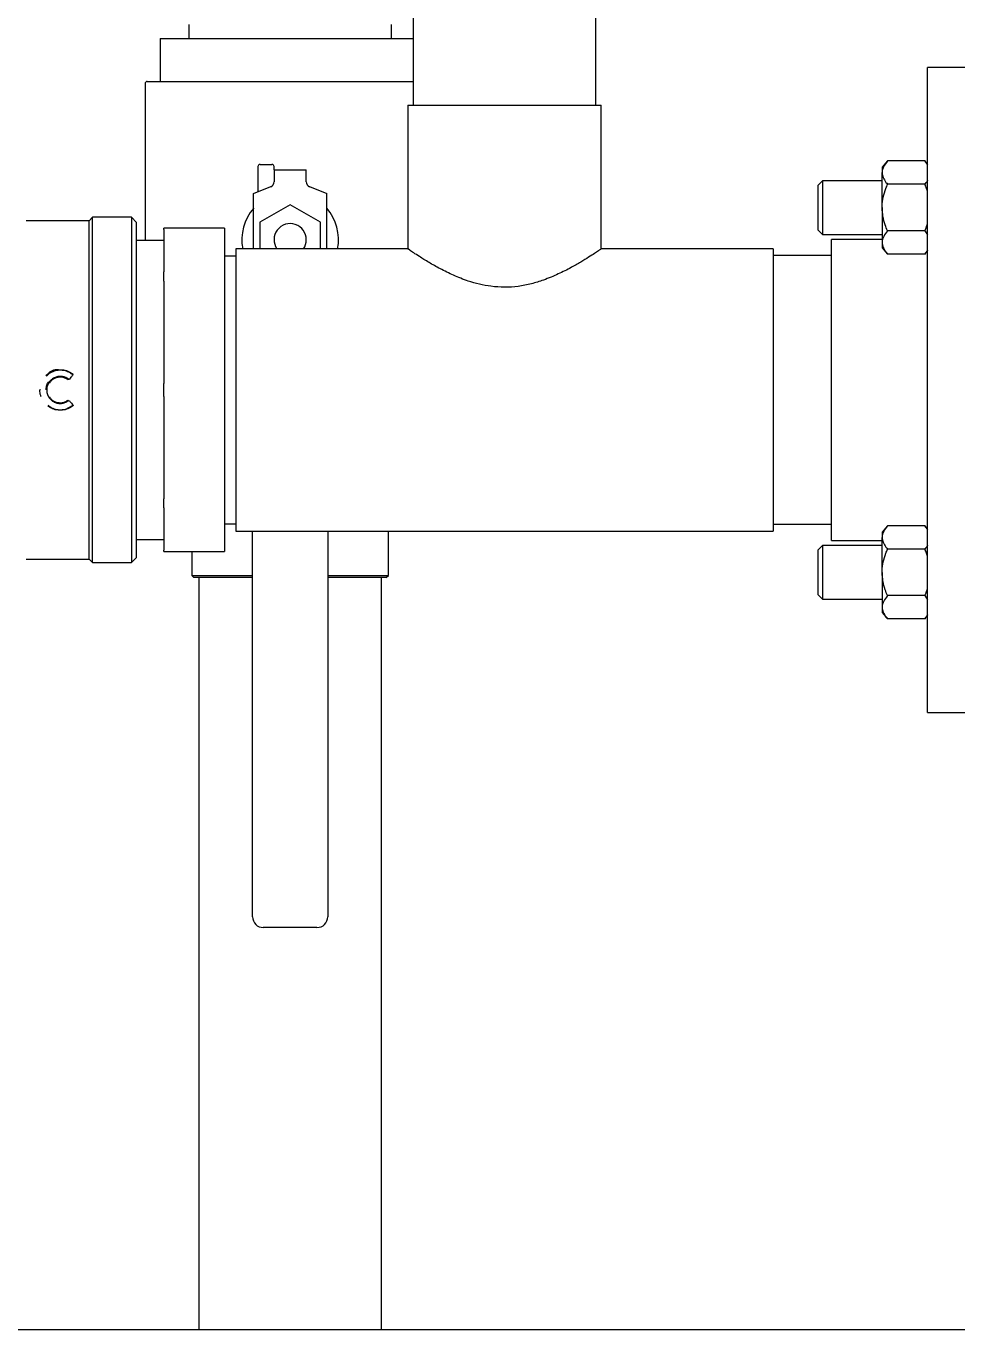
# Model space of a CAD drawing. Extents: x -6836 to 13740, y -142 to 3166.
# Drawn here: x 1498.09 to 1508.64, y 2934.23 to 2949.01 of the extents above; entities that cross this region are included whole.
import ezdxf
from ezdxf import colors
from ezdxf.entities.mleader import LeaderData, LeaderLine
from ezdxf.math import Vec2, Vec3

# ---------------------------------------------------------------- set-up
doc = ezdxf.new("R2010")
doc.units = 0
doc.header["$LTSCALE"] = 18
doc.header["$MEASUREMENT"] = 0
doc.layers.add('G-ANNO-TEXT', color=70, linetype='Continuous', lineweight=0)
doc.layers.add('P-EQMT-N', color=3, linetype='Continuous')
doc.styles.add('Arial', font='arial.ttf')

# ---------------------------------------------------------------- blocks, each defined once
blk = doc.blocks.new('A$C472C50F8')
at = {"linetype": 'Continuous', "lineweight": 0}
for p, q in [((41.475, 45.399), (41.475, 44.112)), ((43.547, 44.112), (43.547, 45.399)), ((38.933, 45.028), (38.933, 44.87)), ((41.229, 44.87), (41.229, 45.028)), ((38.607, 44.87), (38.607, 44.382)), ((38.607, 44.87), (38.61, 44.87)), ((38.61, 44.87), (38.972, 44.87)), ((38.972, 44.87), (39.335, 44.87)), ((39.335, 44.87), (39.356, 44.87)), ((39.356, 44.87), (40.081, 44.87)), ((40.081, 44.87), (40.805, 44.87)), ((40.805, 44.87), (40.827, 44.87)), ((40.827, 44.87), (41.189, 44.87)), ((41.189, 44.87), (41.475, 44.87)), ((47.919, 44.541), (47.309, 44.541)), ((47.309, 37.228), (47.309, 44.541)), ((38.435, 44.358), (38.435, 42.579)), ((38.46, 44.382), (41.475, 44.382)), ((41.414, 44.112), (41.414, 42.483)), ((41.414, 44.112), (42.511, 44.112)), ((42.511, 44.112), (43.609, 44.112)), ((43.609, 42.483), (43.609, 44.112)), ((46.855, 43.481), (46.794, 43.41)), ((47.278, 43.481), (46.855, 43.481)), ((47.309, 43.444), (47.278, 43.481)), ((47.278, 43.481), (47.309, 43.435)), ((39.715, 43.417), (39.715, 43.131)), ((39.739, 43.441), (39.874, 43.441)), ((39.898, 43.38), (39.898, 43.417)), ((39.898, 43.38), (39.898, 43.246)), ((39.898, 43.38), (40.264, 43.38)), ((40.264, 43.246), (40.264, 43.38)), ((46.794, 43.41), (46.794, 43.349)), ((46.794, 42.953), (46.794, 43.349)), ((39.666, 43.111), (39.86, 43.19)), ((40.301, 43.19), (40.495, 43.111)), ((46.119, 43.257), (46.066, 43.204)), ((46.066, 43.204), (46.066, 42.701)), ((46.794, 43.257), (46.119, 43.257)), ((46.119, 43.257), (46.119, 42.648)), ((47.278, 43.217), (46.855, 43.217)), ((39.666, 42.485), (39.666, 43.111)), ((40.495, 42.485), (40.495, 43.111)), ((40.081, 42.984), (39.738, 42.786)), ((40.424, 42.786), (40.081, 42.984)), ((46.794, 42.953), (46.794, 42.557)), ((37.8, 42.804), (37.086, 42.804)), ((37.838, 42.842), (37.8, 42.804)), ((37.8, 38.965), (37.8, 42.804)), ((38.28, 42.842), (37.838, 42.842)), ((37.838, 38.927), (37.838, 42.842)), ((38.337, 42.784), (38.28, 42.842)), ((38.28, 42.842), (38.28, 38.927)), ((38.337, 38.984), (38.337, 42.784)), ((39.738, 42.786), (39.738, 42.485)), ((40.424, 42.485), (40.424, 42.786)), ((39.335, 42.718), (38.647, 42.718)), ((38.647, 42.703), (38.647, 42.718)), ((38.647, 42.703), (38.647, 42.223)), ((39.335, 42.718), (39.335, 42.703)), ((39.335, 42.703), (39.335, 42.223)), ((46.066, 42.701), (46.119, 42.648)), ((46.119, 42.648), (46.794, 42.648)), ((46.794, 42.591), (46.221, 42.591)), ((46.221, 39.178), (46.221, 42.591)), ((47.278, 42.689), (46.855, 42.689)), ((47.278, 42.689), (47.309, 42.643)), ((38.647, 42.579), (38.337, 42.579)), ((41.417, 42.485), (39.465, 42.485)), ((39.465, 42.485), (39.465, 39.284)), ((45.558, 42.485), (43.606, 42.485)), ((45.558, 42.485), (45.558, 39.284)), ((46.794, 42.557), (46.794, 42.495)), ((46.794, 42.495), (46.855, 42.425)), ((47.278, 42.425), (47.309, 42.461)), ((39.465, 42.401), (39.335, 42.401)), ((46.221, 42.408), (45.558, 42.408)), ((47.278, 42.425), (46.855, 42.425)), ((38.647, 42.117), (38.647, 42.223)), ((39.335, 42.223), (39.335, 42.117)), ((38.647, 42.117), (38.647, 40.959)), ((39.335, 42.117), (39.335, 40.959)), ((38.647, 40.81), (38.647, 40.959)), ((39.335, 40.959), (39.335, 40.81)), ((37.251, 40.884), (37.243, 40.884)), ((38.647, 40.81), (38.647, 39.651)), ((39.335, 40.81), (39.335, 39.651)), ((38.647, 39.546), (38.647, 39.651)), ((39.335, 39.651), (39.335, 39.546)), ((38.647, 39.546), (38.647, 39.066)), ((39.335, 39.546), (39.335, 39.066)), ((39.335, 39.367), (39.465, 39.367)), ((45.558, 39.361), (46.221, 39.361)), ((46.855, 39.344), (46.794, 39.273)), ((47.278, 39.344), (46.855, 39.344)), ((47.309, 39.307), (47.278, 39.344)), ((47.278, 39.344), (47.309, 39.298)), ((38.337, 39.189), (38.647, 39.189)), ((39.465, 39.284), (45.558, 39.284)), ((39.654, 34.91), (39.654, 39.284)), ((40.507, 39.284), (40.507, 34.91)), ((41.196, 38.781), (41.196, 39.284)), ((46.794, 39.273), (46.794, 39.212)), ((46.794, 38.816), (46.794, 39.212)), ((38.647, 39.051), (38.647, 39.066)), ((38.647, 39.051), (39.335, 39.051)), ((38.966, 39.051), (38.966, 38.781)), ((39.335, 39.066), (39.335, 39.051)), ((46.119, 39.121), (46.066, 39.068)), ((46.066, 39.068), (46.066, 38.564)), ((46.794, 39.121), (46.119, 39.121)), ((46.119, 39.121), (46.119, 38.511)), ((46.221, 39.178), (46.794, 39.178)), ((47.278, 39.08), (46.855, 39.08)), ((37.086, 38.965), (37.8, 38.965)), ((37.8, 38.965), (37.838, 38.927)), ((37.838, 38.927), (38.28, 38.927)), ((38.28, 38.927), (38.337, 38.984)), ((38.966, 38.781), (38.99, 38.756)), ((38.966, 38.781), (39.654, 38.781)), ((39.654, 38.756), (38.99, 38.756)), ((39.045, 38.756), (39.045, 30.225)), ((40.507, 38.781), (41.191, 38.781)), ((41.166, 38.756), (40.507, 38.756)), ((41.117, 30.225), (41.117, 38.756)), ((41.171, 38.756), (41.166, 38.756)), ((41.171, 38.756), (41.196, 38.781)), ((41.191, 38.781), (41.196, 38.781)), ((46.794, 38.816), (46.794, 38.42)), ((46.066, 38.564), (46.119, 38.511)), ((46.119, 38.511), (46.794, 38.511)), ((47.278, 38.552), (46.855, 38.552)), ((47.278, 38.552), (47.309, 38.506)), ((46.794, 38.42), (46.794, 38.359)), ((46.794, 38.359), (46.855, 38.288)), ((47.278, 38.288), (47.309, 38.325)), ((47.278, 38.288), (46.855, 38.288)), ((47.309, 37.228), (47.919, 37.228)), ((40.385, 34.788), (39.776, 34.788)), ((67.275, 30.225), (8.288, 30.225))]:
    blk.add_line(p, q, dxfattribs=at)
for centre, radius, start, end in [((38.46, 44.358), 0.0244, 90, 180), ((39.739, 43.417), 0.0244, 90, 180), ((39.874, 43.417), 0.0244, 0, 90), ((39.837, 43.246), 0.0609, 292.257, 0), ((40.324, 43.246), 0.0609, 180, 247.743), ((40.081, 42.588), 0.548, 139.0739, 190.8724), ((40.081, 42.588), 0.548, 349.1276, 40.9261), ((40.081, 42.588), 0.183, 0, 214.4625), ((40.081, 42.588), 0.183, 325.5375, 0), ((37.571, 41.013), 0.00768, 232.7294, 320), ((37.611, 41.06), 0.00768, 320, 51.9761), ((37.571, 40.756), 0.00768, 40, 127.2706), ((39.776, 34.91), 0.122, 180, 270), ((40.385, 34.91), 0.122, 270, 0)]:
    blk.add_arc(centre, radius, start, end, dxfattribs=at)
for points, knots in [([(46.855, 43.481), (46.839, 43.46), (46.806, 43.418), (46.794, 43.373), (46.794, 43.349), (46.794, 43.349)], [0, 0, 0, 0, 0.484546, 0.986748, 1, 1, 1, 1]), ([(46.794, 43.349), (46.796, 43.33), (46.801, 43.292), (46.828, 43.249), (46.849, 43.224), (46.855, 43.217)], [0, 0, 0, 0, 0.406638, 0.827973, 1, 1, 1, 1]), ([(46.794, 42.953), (46.794, 42.959), (46.794, 42.998), (46.804, 43.072), (46.829, 43.154), (46.848, 43.201), (46.855, 43.217)], [0, 0, 0, 0, 0.066916, 0.435839, 0.815265, 1, 1, 1, 1]), ([(47.309, 43.263), (47.305, 43.254), (47.297, 43.239), (47.284, 43.224), (47.278, 43.217)], [0, 0, 0, 0, 0.5191735, 1, 1, 1, 1]), ([(47.309, 43.126), (47.305, 43.141), (47.297, 43.172), (47.284, 43.201), (47.278, 43.217)], [0, 0, 0, 0, 0.4759, 1, 1, 1, 1]), ([(46.855, 42.689), (46.845, 42.711), (46.824, 42.764), (46.799, 42.852), (46.796, 42.919), (46.794, 42.953)], [0, 0, 0, 0, 0.265448, 0.628071, 1, 1, 1, 1]), ([(47.278, 42.689), (47.287, 42.711), (47.3, 42.74), (47.308, 42.77), (47.309, 42.777)], [0, 0, 0, 0, 0.768708, 1, 1, 1, 1]), ([(46.855, 42.689), (46.839, 42.668), (46.806, 42.626), (46.794, 42.581), (46.794, 42.557), (46.794, 42.557)], [0, 0, 0, 0, 0.484546, 0.986748, 1, 1, 1, 1]), ([(43.606, 42.483), (43.606, 42.483), (43.606, 42.483), (43.58, 42.465), (43.533, 42.433), (43.466, 42.39), (43.377, 42.335), (43.263, 42.269), (43.123, 42.198), (42.97, 42.134), (42.816, 42.086), (42.668, 42.056), (42.512, 42.046), (42.364, 42.056), (42.225, 42.082), (42.081, 42.123), (41.93, 42.184), (41.781, 42.258), (41.65, 42.332), (41.55, 42.394), (41.477, 42.442), (41.434, 42.471), (41.413, 42.486), (41.416, 42.483), (41.417, 42.483)], [0, 0, 0, 0, 0.030576, 0.075283, 0.117967, 0.16166, 0.209239, 0.257832, 0.313472, 0.370604, 0.413108, 0.456692, 0.499269, 0.543453, 0.581181, 0.619754, 0.674714, 0.731246, 0.787079, 0.844481, 0.890681, 0.938147, 0.984393, 1, 1, 1, 1]), ([(46.794, 42.557), (46.796, 42.538), (46.801, 42.5), (46.828, 42.457), (46.849, 42.432), (46.855, 42.425)], [0, 0, 0, 0, 0.406638, 0.827973, 1, 1, 1, 1]), ([(47.309, 42.471), (47.305, 42.462), (47.297, 42.447), (47.284, 42.432), (47.278, 42.425)], [0, 0, 0, 0, 0.519168, 1, 1, 1, 1]), ([(37.31, 41.044), (37.313, 41.048), (37.33, 41.069), (37.372, 41.093), (37.433, 41.114), (37.498, 41.116), (37.562, 41.101), (37.598, 41.078), (37.616, 41.066)], [0, 0, 0, 0, 0.043687, 0.234964, 0.426222, 0.617481, 0.808744, 1, 1, 1, 1]), ([(37.611, 41.06), (37.594, 41.072), (37.559, 41.095), (37.497, 41.109), (37.434, 41.107), (37.376, 41.087), (37.335, 41.063), (37.319, 41.043), (37.316, 41.04)], [0, 0, 0, 0, 0.1916566, 0.3831649, 0.5746217, 0.766158, 0.9578872, 1, 1, 1, 1]), ([(37.344, 41.081), (37.353, 41.086), (37.379, 41.105), (37.417, 41.118), (37.446, 41.118), (37.453, 41.118)], [0, 0, 0, 0, 0.257361, 0.824806, 1, 1, 1, 1]), ([(37.313, 40.884), (37.314, 40.899), (37.317, 40.929), (37.328, 40.96), (37.339, 40.973), (37.341, 40.975)], [0, 0, 0, 0, 0.466503, 0.93271, 1, 1, 1, 1]), ([(37.567, 41.006), (37.554, 41.015), (37.529, 41.03), (37.488, 41.039), (37.446, 41.037), (37.405, 41.024), (37.369, 40.999), (37.341, 40.966), (37.323, 40.926), (37.321, 40.898), (37.32, 40.884)], [0, 0, 0, 0, 0.135919, 0.249981, 0.370525, 0.499969, 0.624988, 0.749997, 0.882345, 1, 1, 1, 1]), ([(37.562, 41), (37.551, 41.007), (37.528, 41.022), (37.488, 41.031), (37.447, 41.029), (37.408, 41.016), (37.374, 40.993), (37.358, 40.972), (37.35, 40.961)], [0, 0, 0, 0, 0.166665, 0.333452, 0.500273, 0.667018, 0.833601, 1, 1, 1, 1]), ([(37.617, 41.055), (37.609, 41.046), (37.596, 41.03), (37.583, 41.015), (37.577, 41.008)], [0, 0, 0, 0, 0.56, 1, 1, 1, 1]), ([(37.258, 40.807), (37.256, 40.812), (37.245, 40.836), (37.244, 40.862), (37.243, 40.884)], [0, 0, 0, 0, 0.186282, 1, 1, 1, 1]), ([(37.32, 40.884), (37.321, 40.871), (37.323, 40.842), (37.341, 40.803), (37.369, 40.769), (37.405, 40.745), (37.446, 40.731), (37.488, 40.73), (37.529, 40.739), (37.554, 40.754), (37.567, 40.762)], [0, 0, 0, 0, 0.117675, 0.250023, 0.375027, 0.500049, 0.629474, 0.750027, 0.864042, 1, 1, 1, 1]), ([(37.616, 40.703), (37.598, 40.691), (37.562, 40.667), (37.498, 40.652), (37.433, 40.655), (37.375, 40.672), (37.345, 40.695), (37.332, 40.705)], [0, 0, 0, 0, 0.209376, 0.418747, 0.628095, 0.837429, 1, 1, 1, 1]), ([(37.336, 40.711), (37.349, 40.701), (37.378, 40.678), (37.435, 40.661), (37.497, 40.659), (37.559, 40.674), (37.594, 40.697), (37.611, 40.708)], [0, 0, 0, 0, 0.164249, 0.37316, 0.581998, 0.790911, 1, 1, 1, 1]), ([(37.35, 40.808), (37.358, 40.797), (37.374, 40.775), (37.408, 40.752), (37.447, 40.74), (37.488, 40.738), (37.528, 40.747), (37.551, 40.761), (37.562, 40.769)], [0, 0, 0, 0, 0.166415, 0.332999, 0.499744, 0.666556, 0.833348, 1, 1, 1, 1]), ([(37.577, 40.761), (37.585, 40.752), (37.598, 40.736), (37.611, 40.721), (37.617, 40.714)], [0, 0, 0, 0, 0.560011, 1, 1, 1, 1]), ([(37.617, 40.714), (37.617, 40.713), (37.618, 40.712), (37.619, 40.71), (37.619, 40.708), (37.618, 40.706), (37.617, 40.705), (37.616, 40.704), (37.616, 40.703)], [0, 0, 0, 0, 0.232092, 0.3601, 0.497442, 0.63637, 0.765746, 1, 1, 1, 1]), ([(46.855, 39.344), (46.839, 39.323), (46.806, 39.282), (46.794, 39.236), (46.794, 39.213), (46.794, 39.212)], [0, 0, 0, 0, 0.484544, 0.986748, 1, 1, 1, 1]), ([(46.794, 39.212), (46.796, 39.193), (46.801, 39.156), (46.828, 39.112), (46.849, 39.087), (46.855, 39.08)], [0, 0, 0, 0, 0.406635, 0.827973, 1, 1, 1, 1]), ([(46.794, 38.816), (46.794, 38.822), (46.794, 38.862), (46.804, 38.936), (46.829, 39.017), (46.848, 39.064), (46.855, 39.08)], [0, 0, 0, 0, 0.0669242, 0.4358356, 0.8152665, 1, 1, 1, 1]), ([(47.309, 39.126), (47.305, 39.118), (47.297, 39.102), (47.284, 39.087), (47.278, 39.08)], [0, 0, 0, 0, 0.519168, 1, 1, 1, 1]), ([(47.309, 38.989), (47.305, 39.004), (47.297, 39.035), (47.284, 39.065), (47.278, 39.08)], [0, 0, 0, 0, 0.475912, 1, 1, 1, 1]), ([(46.855, 38.552), (46.845, 38.574), (46.824, 38.627), (46.799, 38.715), (46.796, 38.782), (46.794, 38.816)], [0, 0, 0, 0, 0.265442, 0.628077, 1, 1, 1, 1]), ([(47.278, 38.552), (47.287, 38.574), (47.3, 38.603), (47.308, 38.633), (47.309, 38.641)], [0, 0, 0, 0, 0.768685, 1, 1, 1, 1]), ([(46.855, 38.552), (46.839, 38.531), (46.806, 38.49), (46.794, 38.444), (46.794, 38.421), (46.794, 38.42)], [0, 0, 0, 0, 0.484544, 0.986748, 1, 1, 1, 1]), ([(46.794, 38.42), (46.796, 38.401), (46.801, 38.364), (46.828, 38.32), (46.849, 38.295), (46.855, 38.288)], [0, 0, 0, 0, 0.406635, 0.827973, 1, 1, 1, 1]), ([(47.309, 38.334), (47.305, 38.326), (47.297, 38.31), (47.284, 38.295), (47.278, 38.288)], [0, 0, 0, 0, 0.519168, 1, 1, 1, 1])]:
    blk.add_open_spline(points, degree=3, knots=knots, dxfattribs=at)

msp = doc.modelspace()

# ---------------------------------------------------------------- block references
at = {"layer": 'P-EQMT-N'}
msp.add_blockref('A$C472C50F8', (1461, 2904), dxfattribs=at)

# ---------------------------------------------------------------- leaders
at = {"layer": 'G-ANNO-TEXT'}
ml = msp.add_multileader_mtext('Standard', dxfattribs=at)
ml.set_content('{\\LPW }& {\\LTW }CONNECTION AT \\PEACH PUMP\\P(TYPICAL) ', color=256, style='Arial')
ml.set_leader_properties(color=256, linetype='ByLayer', lineweight=-1)
ml.build(insert=Vec2(0, 0))
ml.multileader.update_dxf_attribs({"has_dogleg": 0, "dogleg_length": 0.125, "arrow_head_size": 6, "scale": 48})
ctx = ml.context
ctx.base_point, ctx.scale, ctx.char_height, ctx.arrow_head_size, ctx.landing_gap_size, ctx.plane_origin = Vec3(1372.5, 2967), 48, 4.5, 6, 1.5, Vec3(1291.5, 2974.5)
notes = []
notes.append((ctx, [(0, (1, 1, 0), (1366.5, 2967), (1, 0), 6, [(0, [(1291.5, 2974.5), (1317, 2967)], 0, [])])]))
ctx.mtext.insert, ctx.mtext.width, ctx.mtext.flow_direction = Vec3(1374, 2969.91149), 67.8432391, 5
for ctx, leaders in notes:
    for number, flags, end, landing, length, lines in leaders:
        leader = LeaderData()
        leader.index, (leader.has_last_leader_line, leader.has_dogleg_vector, leader.attachment_direction) = number, flags
        leader.last_leader_point, leader.dogleg_vector, leader.dogleg_length = Vec3(end), Vec3(landing), length
        for number, points, colour, breaks in lines:
            line = LeaderLine()
            line.index, line.vertices, line.color, line.breaks = number, Vec3.list(points), colors.encode_raw_color(colour), breaks
            leader.lines.append(line)
        ctx.leaders.append(leader)

doc.saveas('drawing.dxf')
